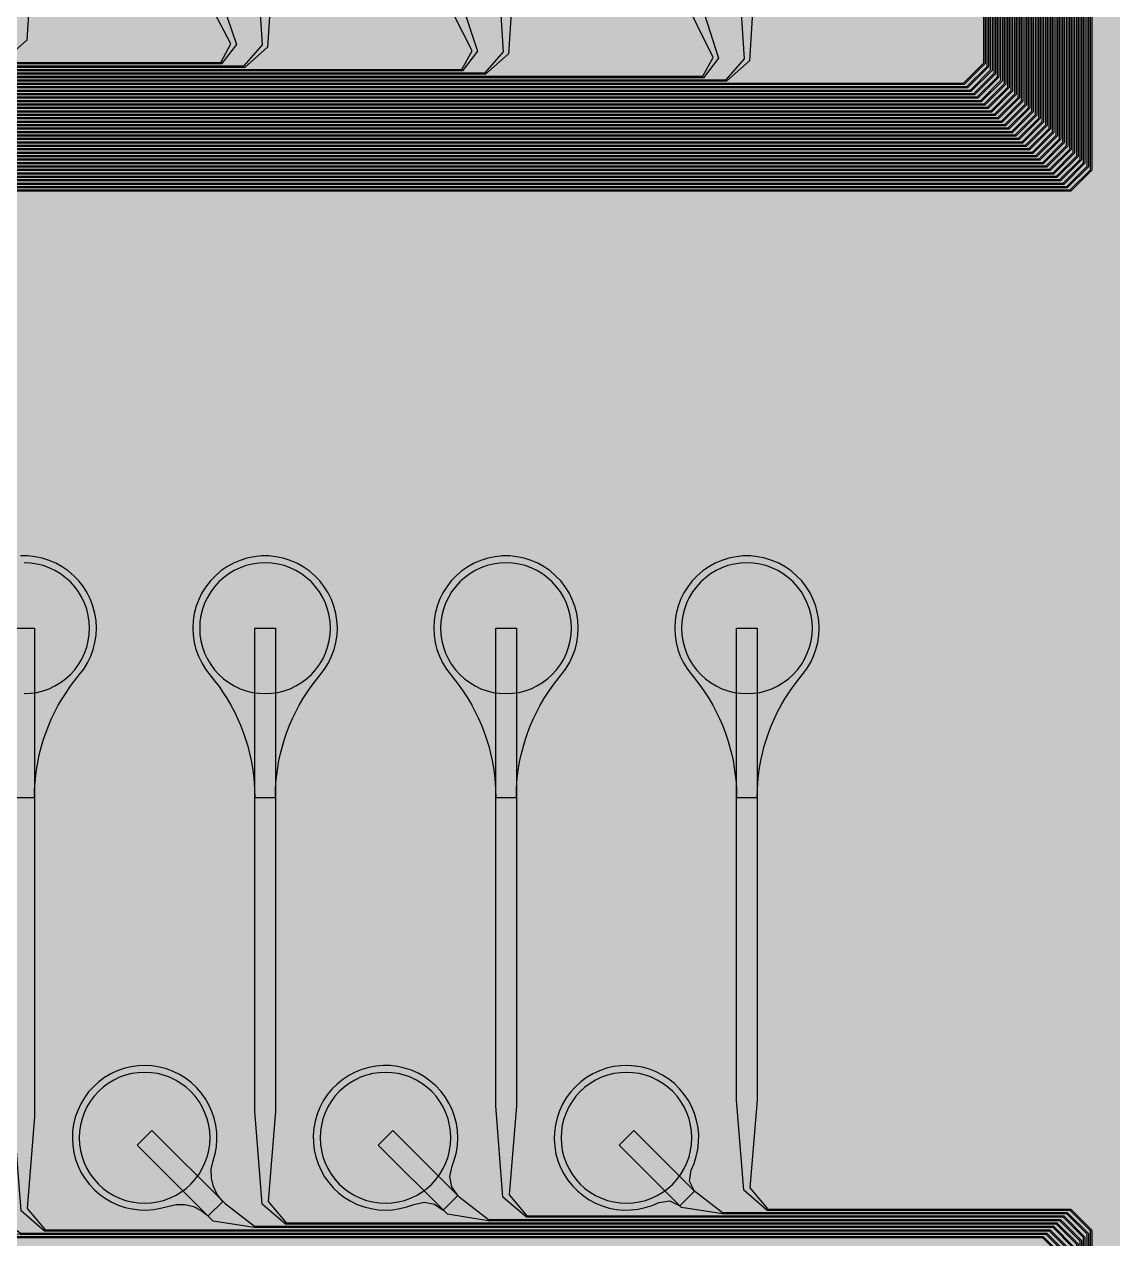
# Model space of a CAD drawing. Header units: metres. Extents: x -7220 to 10980, y -29667 to 1833.
# Drawn here: x 7943 to 9524, y -20929 to -19165 of the extents above; entities that cross this region are included whole.
import ezdxf

# ---------------------------------------------------------------- set-up
doc = ezdxf.new("R2010")
doc.units = ezdxf.units.M
for name, color, linetype in [('Metal1', 4, 'CONTINUOUS'), ('Polyimide', 7, 'CONTINUOUS'), ('Polyimide_Negative', 5, 'CONTINUOUS')]:
    doc.layers.add(name, color=color, linetype=linetype)

msp = doc.modelspace()

# ---------------------------------------------------------------- hatches: boundary and pattern name
at = {"layer": 'Polyimide'}
msp.add_hatch(color=7, dxfattribs=at).paths.add_polyline_path([(4099.4, -13861.6), (4142.6, -14152.8), (4214.2, -14438.4), (4313.4, -14715.5), (4439.2, -14981.7), (4590.6, -15234.2), (4766, -15470.7), (4963.7, -15688.8), (5181.8, -15886.5), (5418.3, -16061.9), (5670.8, -16213.3), (5936.9, -16339.1), (6214.1, -16438.3), (6499.7, -16509.9), (6790.9, -16553.1), (7085, -16567.5), (9980.4, -16567.5), (10058.8, -16571.4), (10136.4, -16582.9), (10212.6, -16601.9), (10286.5, -16628.4), (10357.5, -16662), (10424.8, -16702.3), (10487.9, -16749.1), (10546.1, -16801.8), (10598.8, -16860), (10645.6, -16923), (10685.9, -16990.4), (10719.5, -17061.4), (10745.9, -17135.3), (10765, -17211.4), (10776.5, -17289.1), (10780.4, -17367.5), (10780.4, -21957.3), (10741.6, -22012.9), (10706, -22070.6), (10673.6, -22130.1), (10644.5, -22191.4), (10618.9, -22254.2), (10596.8, -22318.2), (10578.3, -22383.5), (10563.4, -22449.6), (10552.2, -22516.5), (10544.7, -22583.8), (10541, -22651.5), (10541, -22719.3), (10544.7, -22787), (10552.2, -22854.4), (10563.4, -22921.2), (10578.3, -22987.4), (10596.8, -23052.6), (10618.9, -23116.7), (10644.5, -23179.5), (10673.6, -23240.7), (10706, -23300.3), (10741.6, -23357.9), (10780.4, -23413.5), (10780.4, -28667.5), (10776.5, -28745.9), (10765, -28823.6), (10745.9, -28899.7), (10719.5, -28973.6), (10685.9, -29044.6), (10645.6, -29112), (10598.8, -29175), (10546.1, -29233.2), (10487.9, -29285.9), (10424.8, -29332.7), (10357.5, -29373), (10286.5, -29406.6), (10212.6, -29433.1), (10136.4, -29452.1), (10058.8, -29463.6), (9980.4, -29467.5), (-6219.6, -29467.5), (-6298, -29463.6), (-6375.7, -29452.1), (-6451.9, -29433.1), (-6525.8, -29406.6), (-6596.7, -29373), (-6664.1, -29332.7), (-6727.1, -29285.9), (-6785.3, -29233.2), (-6838, -29175), (-6884.8, -29112), (-6925.2, -29044.6), (-6958.7, -28973.6), (-6985.2, -28899.7), (-7004.3, -28823.6), (-7015.8, -28745.9), (-7019.6, -28667.5), (-7019.6, -23426.3), (-6979.4, -23370.1), (-6942.3, -23311.6), (-6908.7, -23251.2), (-6878.5, -23189), (-6851.8, -23125.1), (-6828.8, -23059.9), (-6809.5, -22993.4), (-6794, -22926), (-6782.4, -22857.8), (-6774.6, -22789.1), (-6770.7, -22720), (-6770.7, -22650.8), (-6774.6, -22581.8), (-6782.4, -22513), (-6794, -22444.8), (-6809.5, -22377.4), (-6828.8, -22311), (-6851.8, -22245.7), (-6878.5, -22181.9), (-6908.7, -22119.7), (-6942.3, -22059.2), (-6979.4, -22000.8), (-7019.6, -21944.5), (-7019.6, -17367.5), (-7015.8, -17289.1), (-7004.3, -17211.4), (-6985.2, -17135.3), (-6958.7, -17061.4), (-6925.2, -16990.4), (-6884.8, -16923), (-6838, -16860), (-6785.3, -16801.8), (-6727.1, -16749.1), (-6664.1, -16702.3), (-6596.7, -16662), (-6525.8, -16628.4), (-6451.9, -16601.9), (-6375.7, -16582.9), (-6298, -16571.4), (-6219.6, -16567.5), (-3314, -16567.5), (-3019.9, -16553.1), (-2728.7, -16509.9), (-2443.1, -16438.3), (-2165.9, -16339.1), (-1899.8, -16213.3), (-1647.3, -16061.9), (-1410.8, -15886.5), (-1192.7, -15688.8), (-995, -15470.7), (-819.6, -15234.2), (-668.2, -14981.7), (-542.4, -14715.5), (-443.2, -14438.4), (-371.6, -14152.8), (-328.4, -13861.6), (-314, -13567.5), (-314, -13373.5), (-317.5, -13328.1), (-327.7, -13283.8), (-344.6, -13241.5), (-367.6, -13202.3), (-396.4, -13167), (-430.1, -13136.5), (-468, -13111.4), (-509.3, -13092.3), (-509.3, -13092.3), (-578.2, -13061.3), (-642.2, -13021.2), (-700.3, -12973), (-751.3, -12917.3), (-794.4, -12855.3), (-828.7, -12788.1), (-853.7, -12716.8), (-868.9, -12642.8), (-874, -12567.5), (-868.9, -12492.2), (-853.7, -12418.2), (-828.7, -12346.9), (-794.4, -12279.7), (-751.3, -12217.7), (-700.3, -12162), (-642.2, -12113.8), (-578.2, -12073.7), (-509.3, -12042.7), (-509.3, -12042.7), (-468, -12023.6), (-430.1, -11998.5), (-396.4, -11968), (-367.6, -11932.7), (-344.6, -11893.5), (-327.7, -11851.2), (-317.5, -11806.9), (-314, -11761.5), (-314, -11074.3), (-317.5, -11028.9), (-327.7, -10984.6), (-344.6, -10942.4), (-367.6, -10903.1), (-396.4, -10867.8), (-430.1, -10837.3), (-468, -10812.2), (-509.3, -10793.2), (-509.3, -10793.2), (-578.2, -10762.1), (-642.2, -10722.1), (-700.3, -10673.8), (-751.3, -10618.1), (-794.4, -10556.1), (-828.7, -10488.9), (-853.7, -10417.6), (-868.9, -10343.7), (-874, -10268.3), (-868.9, -10193), (-853.7, -10119), (-828.7, -10047.8), (-794.4, -9980.5), (-751.3, -9918.5), (-700.3, -9862.9), (-642.2, -9814.6), (-578.2, -9774.6), (-509.3, -9743.5), (-509.3, -9743.5), (-468, -9724.5), (-430.1, -9699.4), (-396.4, -9668.8), (-367.6, -9633.5), (-344.6, -9594.3), (-327.7, -9552), (-317.5, -9507.7), (-314, -9462.4), (-314, -8775.1), (-317.5, -8729.8), (-327.7, -8685.5), (-344.6, -8643.2), (-367.6, -8604), (-396.4, -8568.7), (-430.1, -8538.1), (-468, -8513), (-509.3, -8494), (-509.3, -8494), (-578.2, -8462.9), (-642.2, -8422.9), (-700.3, -8374.6), (-751.3, -8319), (-794.4, -8257), (-828.7, -8189.7), (-853.7, -8118.5), (-868.9, -8044.5), (-874, -7969.2), (-868.9, -7893.8), (-853.7, -7819.9), (-828.7, -7748.6), (-794.4, -7681.4), (-751.3, -7619.4), (-700.3, -7563.7), (-642.2, -7515.4), (-578.2, -7475.4), (-509.3, -7444.3), (-509.3, -7444.3), (-468, -7425.3), (-430.1, -7400.2), (-396.4, -7369.7), (-367.6, -7334.4), (-344.6, -7295.1), (-327.7, -7252.9), (-317.5, -7208.6), (-314, -7163.2), (-314, -6476), (-317.5, -6430.6), (-327.7, -6386.3), (-344.6, -6344), (-367.6, -6304.8), (-396.4, -6269.5), (-430.1, -6239), (-468, -6213.9), (-509.3, -6194.8), (-509.3, -6194.8), (-578.2, -6163.8), (-642.2, -6123.7), (-700.3, -6075.5), (-751.3, -6019.8), (-794.4, -5957.8), (-828.7, -5890.6), (-853.7, -5819.3), (-868.9, -5745.3), (-874, -5670), (-868.9, -5594.7), (-853.7, -5520.7), (-828.7, -5449.4), (-794.4, -5382.2), (-751.3, -5320.2), (-700.3, -5264.5), (-642.2, -5216.3), (-578.2, -5176.2), (-509.3, -5145.2), (-509.3, -5145.2), (-468, -5126.1), (-430.1, -5101), (-396.4, -5070.5), (-367.6, -5035.2), (-344.6, -4996), (-327.7, -4953.7), (-317.5, -4909.4), (-314, -4864), (-314, 380), (-314, 1532.5), (-269, 1532.5), (-268.8, 1525.6), (-268.1, 1518.8), (-267, 1512), (-265.4, 1505.3), (-263.4, 1498.7), (-261, 1492.3), (-258.2, 1486.1), (-254.9, 1480), (-251.3, 1474.2), (-247.3, 1468.6), (-242.9, 1463.3), (-238.2, 1458.3), (-233.2, 1453.6), (-227.9, 1449.2), (-222.3, 1445.2), (-216.5, 1441.6), (-210.4, 1438.3), (-204.2, 1435.5), (-197.8, 1433.1), (-191.2, 1431.1), (-184.5, 1429.5), (-177.7, 1428.4), (-170.9, 1427.7), (-164, 1427.5), (-157.1, 1427.7), (-150.3, 1428.4), (-143.5, 1429.5), (-136.8, 1431.1), (-130.2, 1433.1), (-123.8, 1435.5), (-117.6, 1438.3), (-111.5, 1441.6), (-105.7, 1445.2), (-100.1, 1449.2), (-94.8, 1453.6), (-89.8, 1458.3), (-85.1, 1463.3), (-80.7, 1468.6), (-76.7, 1474.2), (-73.1, 1480), (-69.8, 1486.1), (-67, 1492.3), (-64.6, 1498.7), (-62.6, 1505.3), (-61, 1512), (-59.9, 1518.8), (-59.2, 1525.6), (-59, 1532.5), (1786, 1532.5), (3835, 1532.5), (3835.2, 1539), (3835.9, 1545.6), (3836.9, 1552), (3838.4, 1558.4), (3840.3, 1564.6), (3842.6, 1570.8), (3845.3, 1576.7), (3848.4, 1582.5), (3851.9, 1588.1), (3855.7, 1593.4), (3859.8, 1598.4), (3864.3, 1603.2), (3869.1, 1607.7), (3874.1, 1611.8), (3879.4, 1615.6), (3885, 1619.1), (3890.8, 1622.2), (3896.7, 1624.9), (3902.9, 1627.2), (3909.1, 1629.1), (3915.5, 1630.6), (3921.9, 1631.6), (3928.5, 1632.3), (3935, 1632.5), (3941.5, 1632.3), (3948.1, 1631.6), (3954.5, 1630.6), (3960.9, 1629.1), (3967.1, 1627.2), (3973.3, 1624.9), (3979.2, 1622.2), (3985, 1619.1), (3990.6, 1615.6), (3995.9, 1611.8), (4000.9, 1607.7), (4005.7, 1603.2), (4010.2, 1598.4), (4014.3, 1593.4), (4018.1, 1588.1), (4021.6, 1582.5), (4024.7, 1576.7), (4027.4, 1570.8), (4029.7, 1564.6), (4031.6, 1558.4), (4033.1, 1552), (4034.1, 1545.6), (4034.8, 1539), (4035, 1532.5), (4085, 1532.5), (4085, 380), (4085, 330), (4085, -4864), (4088.5, -4909.4), (4098.7, -4953.7), (4115.6, -4996), (4138.6, -5035.2), (4167.4, -5070.5), (4201.1, -5101), (4239, -5126.1), (4280.3, -5145.2), (4280.3, -5145.2), (4349.2, -5176.2), (4413.2, -5216.3), (4471.3, -5264.5), (4522.3, -5320.2), (4565.4, -5382.2), (4599.7, -5449.4), (4624.7, -5520.7), (4639.9, -5594.7), (4645, -5670), (4639.9, -5745.3), (4624.7, -5819.3), (4599.7, -5890.6), (4565.4, -5957.8), (4522.3, -6019.8), (4471.3, -6075.5), (4413.2, -6123.7), (4349.2, -6163.8), (4280.3, -6194.8), (4239, -6213.9), (4201.1, -6239), (4167.4, -6269.5), (4138.6, -6304.8), (4115.6, -6344), (4098.7, -6386.3), (4088.5, -6430.6), (4085, -6476), (4085, -13567.5), (4099.4, -13861.6)])

# ---------------------------------------------------------------- linework, layer by layer
at = {"layer": 'Metal1'}
for points in [[(9493.9, -17916.6), (9493.9, -19377.4), (9463.3, -19408), (2872.5, -19408), (2841.9, -19377.4), (2841.9, -18191.7)], [(2843.9, -18191.7), (2843.9, -19376.6), (2873.3, -19406), (9462.5, -19406), (9491.9, -19376.6), (9491.9, -17917.4)], [(9488.9, -17921.6), (9488.9, -19372.4), (9458.3, -19403), (2877.5, -19403), (2846.9, -19372.4), (2846.9, -18191.7)], [(2848.9, -18191.7), (2848.9, -19371.6), (2878.3, -19401), (9457.5, -19401), (9486.9, -19371.6), (9486.9, -17922.4)], [(9483.9, -17926.6), (9483.9, -19367.4), (9453.3, -19398), (2882.5, -19398), (2851.9, -19367.4), (2851.9, -18191.7)], [(2853.9, -18191.7), (2853.9, -19366.6), (2883.3, -19396), (9452.5, -19396), (9481.9, -19366.6), (9481.9, -17927.4)], [(9478.9, -17931.6), (9478.9, -19362.4), (9448.3, -19393), (2887.5, -19393), (2856.9, -19362.4), (2856.9, -18191.7)], [(2858.9, -18191.7), (2858.9, -19361.6), (2888.3, -19391), (9447.5, -19391), (9476.9, -19361.6), (9476.9, -17932.4)], [(9473.9, -17936.6), (9473.9, -19357.4), (9443.3, -19388), (2892.5, -19388), (2861.9, -19357.4), (2861.9, -18191.7)], [(2863.9, -18191.7), (2863.9, -19356.6), (2893.3, -19386), (9442.5, -19386), (9471.9, -19356.6), (9471.9, -17937.4)], [(9468.9, -17941.6), (9468.9, -19352.4), (9438.3, -19383), (2897.5, -19383), (2866.9, -19352.4), (2866.9, -18191.7)], [(2868.9, -18191.7), (2868.9, -19351.6), (2898.3, -19381), (9437.5, -19381), (9466.9, -19351.6), (9466.9, -17942.4)], [(9463.9, -17946.6), (9463.9, -19347.4), (9433.3, -19378), (2902.5, -19378), (2871.9, -19347.4), (2871.9, -18191.7)], [(2873.9, -18191.7), (2873.9, -19346.6), (2903.3, -19376), (9432.5, -19376), (9461.9, -19346.6), (9461.9, -17947.4)], [(9458.9, -17951.6), (9458.9, -19342.4), (9428.3, -19373), (2907.5, -19373), (2876.9, -19342.4), (2876.9, -18191.7)], [(2878.9, -18191.7), (2878.9, -19341.6), (2908.3, -19371), (9427.5, -19371), (9456.9, -19341.6), (9456.9, -17952.4)], [(9453.9, -17956.6), (9453.9, -19337.4), (9423.3, -19368), (2912.5, -19368), (2881.9, -19337.4), (2881.9, -18191.7)], [(2883.9, -18191.7), (2883.9, -19336.6), (2913.3, -19366), (9422.5, -19366), (9451.9, -19336.6), (9451.9, -17957.4)], [(9448.9, -17961.6), (9448.9, -19332.4), (9418.3, -19363), (2917.5, -19363), (2886.9, -19332.4), (2886.9, -18191.7)], [(2888.9, -18191.7), (2888.9, -19331.6), (2918.3, -19361), (9417.5, -19361), (9446.9, -19331.6), (9446.9, -17962.4)], [(9443.9, -17966.6), (9443.9, -19327.4), (9413.3, -19358), (2922.5, -19358), (2891.9, -19327.4), (2891.9, -18191.7)], [(2893.9, -18191.7), (2893.9, -19326.6), (2923.3, -19356), (9412.5, -19356), (9441.9, -19326.6), (9441.9, -17967.4)], [(9438.9, -17971.6), (9438.9, -19322.4), (9408.3, -19353), (2927.5, -19353), (2896.9, -19322.4), (2896.9, -18191.7)], [(2898.9, -18191.7), (2898.9, -19321.6), (2928.3, -19351), (9407.5, -19351), (9436.9, -19321.6), (9436.9, -17972.4)], [(9433.9, -17976.6), (9433.9, -19317.4), (9403.3, -19348), (2932.5, -19348), (2901.9, -19317.4), (2901.9, -18191.7)], [(2903.9, -18191.7), (2903.9, -19316.6), (2933.3, -19346), (9402.5, -19346), (9431.9, -19316.6), (9431.9, -17977.4)], [(9428.9, -17981.6), (9428.9, -19312.4), (9398.3, -19343), (2937.5, -19343), (2906.9, -19312.4), (2906.9, -18191.7)], [(2908.9, -18191.7), (2908.9, -19311.6), (2938.3, -19341), (9397.5, -19341), (9426.9, -19311.6), (9426.9, -17982.4)], [(9423.9, -17986.6), (9423.9, -19307.4), (9393.3, -19338), (2942.5, -19338), (2911.9, -19307.4), (2911.9, -18191.7)], [(2913.9, -18191.7), (2913.9, -19306.6), (2943.3, -19336), (9392.5, -19336), (9421.9, -19306.6), (9421.9, -17987.4)], [(9418.9, -17991.6), (9418.9, -19302.4), (9388.3, -19333), (2947.5, -19333), (2916.9, -19302.4), (2916.9, -18191.7)], [(2918.9, -18191.7), (2918.9, -19301.6), (2948.3, -19331), (9387.5, -19331), (9416.9, -19301.6), (9416.9, -17992.4)], [(9413.9, -17996.6), (9413.9, -19297.4), (9383.3, -19328), (2952.5, -19328), (2921.9, -19297.4), (2921.9, -18191.7)], [(2923.9, -18191.7), (2923.9, -19296.6), (2953.3, -19326), (9382.5, -19326), (9411.9, -19296.6), (9411.9, -17997.4)], [(9408.9, -18001.6), (9408.9, -19292.4), (9378.3, -19323), (2957.5, -19323), (2926.9, -19292.4), (2926.9, -18191.7)], [(2928.9, -18191.7), (2928.9, -19291.6), (2958.3, -19321), (9377.5, -19321), (9406.9, -19291.6), (9406.9, -18002.4)], [(9403.9, -18006.6), (9403.9, -19287.4), (9373.3, -19318), (2962.5, -19318), (2931.9, -19287.4), (2931.9, -18191.7)], [(2933.9, -18191.7), (2933.9, -19286.6), (2963.3, -19316), (9372.5, -19316), (9401.9, -19286.6), (9401.9, -18007.4)], [(9398.9, -18011.6), (9398.9, -19282.4), (9368.3, -19313), (2967.5, -19313), (2936.9, -19282.4), (2936.9, -18191.7)], [(2938.9, -18191.7), (2938.9, -19281.6), (2968.3, -19311), (9367.5, -19311), (9396.9, -19281.6), (9396.9, -18012.4)], [(9393.9, -18016.6), (9393.9, -19277.4), (9363.3, -19308), (2972.5, -19308), (2941.9, -19277.4), (2941.9, -18191.7)], [(2943.9, -18191.7), (2943.9, -19276.6), (2973.3, -19306), (9362.5, -19306), (9391.9, -19276.6), (9391.9, -18017.4)], [(9388.9, -18021.6), (9388.9, -19272.4), (9358.3, -19303), (2977.5, -19303), (2946.9, -19272.4), (2946.9, -18191.7)], [(2948.9, -18191.7), (2948.9, -19271.6), (2978.3, -19301), (9357.5, -19301), (9386.9, -19271.6), (9386.9, -18022.4)], [(9383.9, -18026.6), (9383.9, -19267.4), (9353.3, -19298), (2982.5, -19298), (2951.9, -19267.4), (2951.9, -18191.7)], [(2953.9, -18191.7), (2953.9, -19266.6), (2983.3, -19296), (9352.5, -19296), (9381.9, -19266.6), (9381.9, -18027.4)], [(9378.9, -18031.6), (9378.9, -19262.4), (9348.3, -19293), (2987.5, -19293), (2956.9, -19262.4), (2956.9, -18191.7)], [(2958.9, -18191.7), (2958.9, -19261.6), (2988.3, -19291), (9347.5, -19291), (9376.9, -19261.6), (9376.9, -18032.4)], [(9373.9, -18036.6), (9373.9, -19257.4), (9343.3, -19288), (2992.5, -19288), (2961.9, -19257.4), (2961.9, -18191.7)], [(2963.9, -18191.7), (2963.9, -19256.6), (2993.3, -19286), (9342.5, -19286), (9371.9, -19256.6), (9371.9, -18037.4)], [(9368.9, -18041.6), (9368.9, -19252.4), (9338.3, -19283), (2997.5, -19283), (2966.9, -19252.4), (2966.9, -18191.7)], [(2968.9, -18191.7), (2968.9, -19251.6), (2998.3, -19281), (9337.5, -19281), (9366.9, -19251.6), (9366.9, -18042.4)], [(9363.9, -18046.6), (9363.9, -19247.4), (9333.3, -19278), (3002.5, -19278), (2971.9, -19247.4), (2971.9, -18191.7)], [(2973.9, -18191.7), (2973.9, -19246.6), (3003.3, -19276), (9332.5, -19276), (9361.9, -19246.6), (9361.9, -18047.4)], [(9358.9, -18051.6), (9358.9, -19242.4), (9328.3, -19273), (3007.5, -19273), (2976.9, -19242.4), (2976.9, -18191.7)], [(2978.9, -18191.7), (2978.9, -19241.6), (3008.3, -19271), (9327.5, -19271), (9356.9, -19241.6), (9356.9, -18052.4)], [(9353.9, -18056.6), (9353.9, -19237.4), (9323.3, -19268), (3012.5, -19268), (2981.9, -19237.4), (2981.9, -18191.7)], [(2983.9, -18191.7), (2983.9, -19236.6), (3013.3, -19266), (9322.5, -19266), (9351.9, -19236.6), (9351.9, -18057.4)], [(9348.9, -18061.6), (9348.9, -19232.4), (9318.3, -19263), (3017.5, -19263), (2986.9, -19232.4), (2986.9, -18191.7)], [(2988.9, -18191.7), (2988.9, -19231.6), (3018.3, -19261), (9317.5, -19261), (9346.9, -19231.6), (9346.9, -18062.4)], [(9343.9, -18066.6), (9343.9, -19227.4), (9313.3, -19258), (3022.5, -19258), (2991.9, -19227.4), (2991.9, -18191.7)], [(2993.9, -18191.7), (2993.9, -19226.6), (3023.3, -19256), (9312.5, -19256), (9341.9, -19226.6), (9341.9, -18067.4)], [(9338.9, -18071.6), (9338.9, -19222.4), (9308.3, -19253), (3027.5, -19253), (2996.9, -19222.4), (2996.9, -18191.7)], [(2998.9, -18191.7), (2998.9, -19221.6), (3028.3, -19251), (9307.5, -19251), (9336.9, -19221.6), (9336.9, -18072.4)], [(2523.9, -18191.7), (2523.9, -22376.6), (2553.3, -22406), (9462.5, -22406), (9491.9, -22376.6), (9491.9, -20917.4), (9462.5, -20888), (9022.5, -20888), (8988.4, -20858.8), (8977.9, -20728), (8977.9, -20042.5), (9007.9, -20042.5), (9007.9, -20728), (8997.3, -20855.2), (9023.3, -20886), (9463.3, -20886), (9493.9, -20916.6), (9493.9, -22377.4), (9463.3, -22408), (2552.5, -22408), (2521.9, -22377.4), (2521.9, -18191.7)], [(2528.9, -18191.7), (2528.9, -22371.6), (2558.3, -22401), (9457.5, -22401), (9486.9, -22371.6), (9486.9, -20922.4), (9457.5, -20893), (8957.2, -20893), (8897.7, -20883.5), (8807.3, -20793.1), (8828.5, -20771.9), (8914.7, -20858.1), (8957.6, -20891), (9458.3, -20891), (9488.9, -20921.6), (9488.9, -22372.4), (9458.3, -22403), (2557.5, -22403), (2526.9, -22372.4), (2526.9, -18191.7)], [(2533.9, -18191.7), (2533.9, -22366.6), (2563.3, -22396), (9452.5, -22396), (9481.9, -22366.6), (9481.9, -20927.4), (9452.5, -20898), (8672.5, -20898), (8638.4, -20868.8), (8627.9, -20736), (8627.9, -20042.5), (8657.9, -20042.5), (8657.9, -20736), (8647.3, -20865.2), (8673.3, -20896), (9453.3, -20896), (9483.9, -20926.6), (9483.9, -22367.4), (9453.3, -22398), (2562.5, -22398), (2531.9, -22367.4), (2531.9, -18191.7)], [(2538.9, -18191.7), (2538.9, -22361.6), (2568.3, -22391), (9447.5, -22391), (9476.9, -22361.6), (9476.9, -20932.4), (9447.5, -20903), (8617.2, -20903), (8557.7, -20893.5), (8457.3, -20793.1), (8478.5, -20771.9), (8574.7, -20868.1), (8617.6, -20901), (9448.3, -20901), (9478.9, -20931.6), (9478.9, -22362.4), (9448.3, -22393), (2567.5, -22393), (2536.9, -22362.4), (2536.9, -18191.7)], [(2543.9, -18191.7), (2543.9, -22356.6), (2573.3, -22386), (9442.5, -22386), (9471.9, -22356.6), (9471.9, -20937.4), (9442.5, -20908), (8322.5, -20908), (8288.5, -20878.8), (8277.9, -20744), (8277.9, -20042.5), (8307.9, -20042.5), (8307.9, -20744), (8297.3, -20875.2), (8323.3, -20906), (9443.3, -20906), (9473.9, -20936.6), (9473.9, -22357.4), (9443.3, -22388), (2572.5, -22388), (2541.9, -22357.4), (2541.9, -18191.7)], [(2548.9, -18191.7), (2548.9, -22351.6), (2578.3, -22381), (9437.5, -22381), (9466.9, -22351.6), (9466.9, -20942.4), (9437.5, -20913), (8277.2, -20913), (8217.7, -20903.5), (8107.3, -20793.1), (8128.5, -20771.9), (8234.7, -20878.1), (8277.6, -20911), (9438.3, -20911), (9468.9, -20941.6), (9468.9, -22352.4), (9438.3, -22383), (2577.5, -22383), (2546.9, -22352.4), (2546.9, -18191.7)], [(2553.9, -18191.7), (2553.9, -22346.6), (2583.3, -22376), (9432.5, -22376), (9461.9, -22346.6), (9461.9, -20947.4), (9432.5, -20918), (7972.5, -20918), (7938.5, -20888.8), (7927.9, -20752), (7927.9, -20042.5), (7957.9, -20042.5), (7957.9, -20752), (7947.2, -20885.2), (7973.3, -20916), (9433.3, -20916), (9463.9, -20946.6), (9463.9, -22347.4), (9433.3, -22378), (2582.5, -22378), (2551.9, -22347.4), (2551.9, -18191.7)], [(2558.9, -18191.7), (2558.9, -22341.6), (2588.3, -22371), (9427.5, -22371), (9456.9, -22341.6), (9456.9, -20952.4), (9427.5, -20923), (7937.2, -20923), (7877.7, -20913.5), (7757.3, -20793.1), (7778.5, -20771.9), (7894.7, -20888.1), (7937.6, -20921), (9428.3, -20921), (9458.9, -20951.6), (9458.9, -22342.4), (9428.3, -22373), (2587.5, -22373), (2556.9, -22342.4), (2556.9, -18191.7)], [(2563.9, -18191.7), (2563.9, -22336.6), (2593.3, -22366), (9422.5, -22366), (9451.9, -22336.6), (9451.9, -20957.4), (9422.5, -20928), (7622.5, -20928), (7588.6, -20898.8), (7577.9, -20760), (7577.9, -20042.5), (7607.9, -20042.5), (7607.9, -20760), (7597.2, -20895.2), (7623.3, -20926), (9423.3, -20926), (9453.9, -20956.6), (9453.9, -22337.4), (9423.3, -22368), (2592.5, -22368), (2561.9, -22337.4), (2561.9, -18191.7)], [(9007.9, -19038), (8996.6, -19218.5), (8963.3, -19248), (3032.5, -19248), (3001.9, -19217.4), (3001.9, -18191.7)], [(3003.9, -18191.7), (3003.9, -19216.6), (3033.3, -19246), (8962.5, -19246), (8989.2, -19215.5), (8977.9, -19038)], [(8903.1, -19063.3), (8951.8, -19214.6), (8929.6, -19243), (3037.5, -19243), (3006.9, -19212.4), (3006.9, -18191.7)], [(3008.9, -18191.7), (3008.9, -19211.6), (3038.3, -19241), (8928.6, -19241), (8943.9, -19213.8), (8875.2, -19074.5)], [(8657.9, -19030), (8646.6, -19208.5), (8613.3, -19238), (3042.5, -19238), (3011.9, -19207.4), (3011.9, -18191.7)], [(3013.9, -18191.7), (3013.9, -19206.6), (3043.3, -19236), (8612.5, -19236), (8639.2, -19205.5), (8627.9, -19030)], [(8553, -19058), (8601.5, -19204.7), (8579.6, -19233), (3047.5, -19233), (3016.9, -19202.4), (3016.9, -18191.7)], [(3018.9, -18191.7), (3018.9, -19201.6), (3048.3, -19231), (8578.6, -19231), (8593.6, -19203.9), (8525.3, -19069.5)], [(8307.9, -19022), (8296.6, -19198.5), (8263.3, -19228), (3052.5, -19228), (3021.9, -19197.4), (3021.9, -18191.7)], [(3023.9, -18191.7), (3023.9, -19196.6), (3053.3, -19226), (8262.5, -19226), (8289.1, -19195.5), (8277.9, -19022)], [(8202.9, -19052.7), (8251.3, -19194.8), (8229.6, -19223), (3057.5, -19223), (3026.9, -19192.4), (3026.9, -18191.7)], [(3028.9, -18191.7), (3028.9, -19191.6), (3058.3, -19221), (8228.5, -19221), (8243.2, -19194.1), (8175.3, -19064.6)], [(7957.9, -19014), (7946.6, -19188.6), (7913.3, -19218), (3062.5, -19218), (3031.9, -19187.4), (3031.9, -18191.7)], [(7927.9, -20288.1), (7957.9, -20288.1), (7957.9, -20288.1), (7958.1, -20277.3), (7958.7, -20266.6), (7959.8, -20255.9), (7961.2, -20245.3), (7963.1, -20234.7), (7965.4, -20224.2), (7968.1, -20213.9), (7971.2, -20203.6), (7974.7, -20193.4), (7978.6, -20183.4), (7982.8, -20173.6), (7987.5, -20163.9), (7992.5, -20154.4), (7997.9, -20145.1), (8003.7, -20136.1), (8009.8, -20127.3), (8016.2, -20118.7), (8023, -20110.4), (8029.4, -20101.9), (8035, -20092.9), (8039.6, -20083.3), (8043.2, -20073.4), (8045.8, -20063.1), (8047.4, -20052.6), (8047.9, -20042), (8047.3, -20031.4), (8045.6, -20020.9), (8042.9, -20010.7), (8039.2, -20000.8), (8034.5, -19991.3), (8028.9, -19982.3), (8022.4, -19973.9), (8015, -19966.2), (8007, -19959.3), (7998.3, -19953.3), (7989, -19948.2), (7979.2, -19944), (7969.1, -19940.8), (7958.7, -19938.7), (7948.2, -19937.6), (7937.6, -19937.6)]]:
    msp.add_lwpolyline(points, dxfattribs=at)
for points in [[(8307.9, -20288.1), (8308.1, -20277.3), (8308.7, -20266.6), (8309.8, -20255.9), (8311.2, -20245.3), (8313.1, -20234.7), (8315.4, -20224.2), (8318.1, -20213.9), (8321.2, -20203.6), (8324.7, -20193.4), (8328.6, -20183.4), (8332.8, -20173.6), (8337.5, -20163.9), (8342.5, -20154.4), (8347.9, -20145.1), (8353.7, -20136.1), (8359.8, -20127.3), (8366.2, -20118.7), (8373, -20110.4), (8379.4, -20101.9), (8385, -20092.9), (8389.6, -20083.3), (8393.2, -20073.4), (8395.8, -20063.1), (8397.4, -20052.6), (8397.9, -20042), (8397.3, -20031.4), (8395.6, -20020.9), (8392.9, -20010.7), (8389.2, -20000.8), (8384.5, -19991.3), (8378.9, -19982.3), (8372.4, -19973.9), (8365, -19966.2), (8357, -19959.3), (8348.3, -19953.3), (8339, -19948.2), (8329.2, -19944), (8319.1, -19940.8), (8308.7, -19938.7), (8298.2, -19937.6), (8287.6, -19937.6), (8277, -19938.7), (8266.6, -19940.8), (8256.5, -19944), (8246.8, -19948.2), (8237.5, -19953.3), (8228.8, -19959.3), (8220.7, -19966.2), (8213.4, -19973.9), (8206.9, -19982.3), (8201.2, -19991.3), (8196.5, -20000.8), (8192.8, -20010.7), (8190.1, -20020.9), (8188.5, -20031.4), (8187.9, -20042), (8188.4, -20052.6), (8189.9, -20063.1), (8192.5, -20073.4), (8196.1, -20083.3), (8200.8, -20092.9), (8206.3, -20101.9), (8212.7, -20110.4), (8219.5, -20118.7), (8226, -20127.3), (8232.1, -20136.1), (8237.8, -20145.1), (8243.2, -20154.4), (8248.3, -20163.9), (8252.9, -20173.6), (8257.2, -20183.4), (8261.1, -20193.4), (8264.6, -20203.6), (8267.7, -20213.9), (8270.4, -20224.2), (8272.7, -20234.7), (8274.5, -20245.3), (8276, -20255.9), (8277, -20266.6), (8277.7, -20277.3), (8277.9, -20288.1), (8307.9, -20288.1)], [(8657.9, -20288.1), (8658.1, -20277.3), (8658.7, -20266.6), (8659.8, -20255.9), (8661.2, -20245.3), (8663.1, -20234.7), (8665.4, -20224.2), (8668.1, -20213.9), (8671.2, -20203.6), (8674.7, -20193.4), (8678.6, -20183.4), (8682.8, -20173.6), (8687.5, -20163.9), (8692.5, -20154.4), (8697.9, -20145.1), (8703.7, -20136.1), (8709.8, -20127.3), (8716.2, -20118.7), (8723, -20110.4), (8729.4, -20101.9), (8735, -20092.9), (8739.6, -20083.3), (8743.2, -20073.4), (8745.8, -20063.1), (8747.4, -20052.6), (8747.9, -20042), (8747.3, -20031.4), (8745.6, -20020.9), (8742.9, -20010.7), (8739.2, -20000.8), (8734.5, -19991.3), (8728.9, -19982.3), (8722.4, -19973.9), (8715, -19966.2), (8707, -19959.3), (8698.3, -19953.3), (8689, -19948.2), (8679.2, -19944), (8669.1, -19940.8), (8658.7, -19938.7), (8648.2, -19937.6), (8637.6, -19937.6), (8627, -19938.7), (8616.6, -19940.8), (8606.5, -19944), (8596.8, -19948.2), (8587.5, -19953.3), (8578.8, -19959.3), (8570.7, -19966.2), (8563.4, -19973.9), (8556.9, -19982.3), (8551.2, -19991.3), (8546.5, -20000.8), (8542.8, -20010.7), (8540.1, -20020.9), (8538.5, -20031.4), (8537.9, -20042), (8538.4, -20052.6), (8539.9, -20063.1), (8542.5, -20073.4), (8546.1, -20083.3), (8550.8, -20092.9), (8556.3, -20101.9), (8562.7, -20110.4), (8569.5, -20118.7), (8576, -20127.3), (8582.1, -20136.1), (8587.8, -20145.1), (8593.2, -20154.4), (8598.3, -20163.9), (8602.9, -20173.6), (8607.2, -20183.4), (8611.1, -20193.4), (8614.6, -20203.6), (8617.7, -20213.9), (8620.4, -20224.2), (8622.7, -20234.7), (8624.5, -20245.3), (8626, -20255.9), (8627, -20266.6), (8627.7, -20277.3), (8627.9, -20288.1), (8657.9, -20288.1)], [(9007.9, -20288.1), (9008.1, -20277.3), (9008.7, -20266.6), (9009.8, -20255.9), (9011.2, -20245.3), (9013.1, -20234.7), (9015.4, -20224.2), (9018.1, -20213.9), (9021.2, -20203.6), (9024.7, -20193.4), (9028.6, -20183.4), (9032.8, -20173.6), (9037.5, -20163.9), (9042.5, -20154.4), (9047.9, -20145.1), (9053.7, -20136.1), (9059.8, -20127.3), (9066.2, -20118.7), (9073, -20110.4), (9079.4, -20101.9), (9085, -20092.9), (9089.6, -20083.3), (9093.2, -20073.4), (9095.8, -20063.1), (9097.4, -20052.6), (9097.9, -20042), (9097.3, -20031.4), (9095.6, -20020.9), (9092.9, -20010.7), (9089.2, -20000.8), (9084.5, -19991.3), (9078.9, -19982.3), (9072.4, -19973.9), (9065, -19966.2), (9057, -19959.3), (9048.3, -19953.3), (9039, -19948.2), (9029.2, -19944), (9019.1, -19940.8), (9008.7, -19938.7), (8998.2, -19937.6), (8987.6, -19937.6), (8977, -19938.7), (8966.6, -19940.8), (8956.5, -19944), (8946.8, -19948.2), (8937.5, -19953.3), (8928.8, -19959.3), (8920.7, -19966.2), (8913.4, -19973.9), (8906.9, -19982.3), (8901.2, -19991.3), (8896.5, -20000.8), (8892.8, -20010.7), (8890.1, -20020.9), (8888.5, -20031.4), (8887.9, -20042), (8888.4, -20052.6), (8889.9, -20063.1), (8892.5, -20073.4), (8896.1, -20083.3), (8900.8, -20092.9), (8906.3, -20101.9), (8912.7, -20110.4), (8919.5, -20118.7), (8926, -20127.3), (8932.1, -20136.1), (8937.8, -20145.1), (8943.2, -20154.4), (8948.3, -20163.9), (8952.9, -20173.6), (8957.2, -20183.4), (8961.1, -20193.4), (8964.6, -20203.6), (8967.7, -20213.9), (8970.4, -20224.2), (8972.7, -20234.7), (8974.5, -20245.3), (8976, -20255.9), (8977, -20266.6), (8977.7, -20277.3), (8977.9, -20288.1), (9007.9, -20288.1)], [(8231.4, -20874.8), (8223.4, -20864.8), (8217.8, -20853.4), (8214.9, -20841), (8214.8, -20828.2), (8217.5, -20815.8), (8220.3, -20805.7), (8222.1, -20795.5), (8222.8, -20785.1), (8222.6, -20774.7), (8221.3, -20764.4), (8219, -20754.2), (8215.7, -20744.3), (8211.4, -20734.8), (8206.3, -20725.8), (8200.2, -20717.3), (8193.3, -20709.5), (8185.7, -20702.4), (8177.5, -20696), (8168.6, -20690.6), (8159.3, -20686), (8149.5, -20682.4), (8139.4, -20679.7), (8129.1, -20678.1), (8118.7, -20677.5), (8108.3, -20677.9), (8098, -20679.4), (8087.9, -20681.9), (8078.1, -20685.3), (8068.7, -20689.7), (8059.7, -20695.1), (8051.3, -20701.3), (8043.6, -20708.3), (8036.6, -20716), (8030.5, -20724.3), (8025.1, -20733.3), (8020.7, -20742.7), (8017.2, -20752.5), (8014.8, -20762.7), (8013.3, -20773), (8012.9, -20783.4), (8013.5, -20793.8), (8015.1, -20804), (8017.7, -20814.1), (8021.4, -20823.9), (8025.9, -20833.2), (8031.4, -20842.1), (8037.8, -20850.4), (8044.9, -20858), (8052.7, -20864.8), (8061.2, -20870.9), (8070.2, -20876.1), (8079.7, -20880.3), (8089.6, -20883.6), (8099.7, -20885.9), (8110.1, -20887.2), (8120.5, -20887.5), (8130.9, -20886.7), (8141.1, -20884.9), (8151.1, -20882.1), (8163.6, -20879.4), (8176.3, -20879.5), (8188.8, -20882.5), (8200.2, -20888), (8210.2, -20896), (8231.4, -20874.8)], [(8572.9, -20866.3), (8564.4, -20853.5), (8561.5, -20838.5), (8564.5, -20823.5), (8568.2, -20813.6), (8570.8, -20803.4), (8572.3, -20793), (8572.9, -20782.5), (8572.3, -20772), (8570.8, -20761.6), (8568.2, -20751.4), (8564.5, -20741.5), (8560, -20732), (8554.4, -20723.1), (8548.1, -20714.7), (8540.9, -20707), (8532.9, -20700.1), (8524.4, -20694), (8515.2, -20688.8), (8505.6, -20684.5), (8495.6, -20681.2), (8485.3, -20679), (8474.9, -20677.7), (8464.4, -20677.6), (8453.9, -20678.4), (8443.5, -20680.4), (8433.4, -20683.3), (8423.7, -20687.3), (8414.4, -20692.2), (8405.6, -20698), (8397.4, -20704.6), (8390, -20712.1), (8383.3, -20720.2), (8377.5, -20729), (8372.6, -20738.3), (8368.7, -20748.1), (8365.7, -20758.2), (8363.8, -20768.5), (8362.9, -20779), (8363.1, -20789.5), (8364.3, -20800), (8366.6, -20810.2), (8369.9, -20820.2), (8374.2, -20829.9), (8379.4, -20839), (8385.5, -20847.6), (8392.4, -20855.5), (8400.1, -20862.7), (8408.5, -20869.1), (8417.4, -20874.6), (8426.9, -20879.2), (8436.8, -20882.8), (8447, -20885.4), (8457.4, -20887), (8467.9, -20887.5), (8478.4, -20887), (8488.8, -20885.4), (8499, -20882.8), (8508.9, -20879.2), (8523.9, -20876.1), (8538.9, -20879), (8551.7, -20887.5), (8572.9, -20866.3)], [(8916.8, -20860.2), (8909.3, -20845.6), (8911.8, -20829.5), (8916, -20819.8), (8919.3, -20809.7), (8921.5, -20799.4), (8922.7, -20788.9), (8922.8, -20778.3), (8921.8, -20767.8), (8919.8, -20757.4), (8916.8, -20747.3), (8912.8, -20737.5), (8907.8, -20728.2), (8901.8, -20719.5), (8895.1, -20711.3), (8887.5, -20703.9), (8879.3, -20697.3), (8870.4, -20691.6), (8861, -20686.8), (8851.1, -20682.9), (8841, -20680.1), (8830.5, -20678.3), (8820, -20677.5), (8809.4, -20677.8), (8799, -20679.2), (8788.7, -20681.6), (8778.7, -20685.1), (8769.1, -20689.5), (8760, -20694.9), (8751.5, -20701.2), (8743.6, -20708.3), (8736.5, -20716.1), (8730.3, -20724.6), (8724.9, -20733.7), (8720.5, -20743.3), (8717, -20753.3), (8714.6, -20763.6), (8713.2, -20774.1), (8712.9, -20784.6), (8713.6, -20795.2), (8715.4, -20805.6), (8718.3, -20815.8), (8722.1, -20825.6), (8727, -20835), (8732.7, -20843.9), (8739.3, -20852.2), (8746.7, -20859.7), (8754.8, -20866.5), (8763.6, -20872.4), (8772.9, -20877.4), (8782.7, -20881.4), (8792.8, -20884.5), (8803.2, -20886.5), (8813.7, -20887.4), (8824.3, -20887.3), (8834.8, -20886.1), (8845.1, -20883.9), (8855.2, -20880.7), (8864.8, -20876.4), (8881, -20873.9), (8895.6, -20881.4), (8916.8, -20860.2)]]:
    msp.add_lwpolyline(points, close=True, dxfattribs=at)
at = {"layer": 'Polyimide_Negative'}
msp.add_lwpolyline([(7942.9, -20137.5), (7952.2, -20137), (7961.4, -20135.7), (7970.5, -20133.4), (7979.2, -20130.3), (7987.7, -20126.3), (7995.7, -20121.5), (8003.1, -20115.9), (8010.1, -20109.7), (8016.3, -20102.8), (8021.9, -20095.3), (8026.7, -20087.3), (8030.6, -20078.9), (8033.8, -20070.1), (8036, -20061), (8037.4, -20051.8), (8037.9, -20042.5), (8037.9, -20042.5), (8037.4, -20033.2), (8036, -20024), (8033.8, -20014.9), (8030.6, -20006.1), (8026.7, -19997.7), (8021.9, -19989.7), (8016.3, -19982.2), (8010.1, -19975.3), (8003.1, -19969.1), (7995.7, -19963.5), (7987.7, -19958.7), (7979.2, -19954.7), (7970.5, -19951.6), (7961.4, -19949.3), (7952.2, -19948), (7942.9, -19947.5)], dxfattribs=at)
for points in [[(8387.9, -20042.5), (8387.4, -20033.2), (8386, -20024), (8383.8, -20014.9), (8380.6, -20006.1), (8376.7, -19997.7), (8371.9, -19989.7), (8366.3, -19982.2), (8360.1, -19975.3), (8353.1, -19969.1), (8345.7, -19963.5), (8337.7, -19958.7), (8329.2, -19954.7), (8320.5, -19951.6), (8311.4, -19949.3), (8302.2, -19948), (8292.9, -19947.5), (8283.6, -19948), (8274.3, -19949.3), (8265.3, -19951.6), (8256.5, -19954.7), (8248.1, -19958.7), (8240.1, -19963.5), (8232.6, -19969.1), (8225.7, -19975.3), (8219.4, -19982.2), (8213.9, -19989.7), (8209.1, -19997.7), (8205.1, -20006.1), (8202, -20014.9), (8199.7, -20024), (8198.3, -20033.2), (8197.9, -20042.5), (8198.3, -20051.8), (8199.7, -20061), (8202, -20070.1), (8205.1, -20078.9), (8209.1, -20087.3), (8213.9, -20095.3), (8219.4, -20102.8), (8225.7, -20109.7), (8232.6, -20115.9), (8240.1, -20121.5), (8248.1, -20126.3), (8256.5, -20130.3), (8265.3, -20133.4), (8274.3, -20135.7), (8283.6, -20137), (8292.9, -20137.5), (8302.2, -20137), (8311.4, -20135.7), (8320.5, -20133.4), (8329.2, -20130.3), (8337.7, -20126.3), (8345.7, -20121.5), (8353.1, -20115.9), (8360.1, -20109.7), (8366.3, -20102.8), (8371.9, -20095.3), (8376.7, -20087.3), (8380.6, -20078.9), (8383.8, -20070.1), (8386, -20061), (8387.4, -20051.8), (8387.9, -20042.5)], [(8737.9, -20042.5), (8737.4, -20033.2), (8736, -20024), (8733.8, -20014.9), (8730.6, -20006.1), (8726.7, -19997.7), (8721.9, -19989.7), (8716.3, -19982.2), (8710.1, -19975.3), (8703.1, -19969.1), (8695.7, -19963.5), (8687.7, -19958.7), (8679.2, -19954.7), (8670.5, -19951.6), (8661.4, -19949.3), (8652.2, -19948), (8642.9, -19947.5), (8633.6, -19948), (8624.3, -19949.3), (8615.3, -19951.6), (8606.5, -19954.7), (8598.1, -19958.7), (8590.1, -19963.5), (8582.6, -19969.1), (8575.7, -19975.3), (8569.4, -19982.2), (8563.9, -19989.7), (8559.1, -19997.7), (8555.1, -20006.1), (8552, -20014.9), (8549.7, -20024), (8548.3, -20033.2), (8547.9, -20042.5), (8548.3, -20051.8), (8549.7, -20061), (8552, -20070.1), (8555.1, -20078.9), (8559.1, -20087.3), (8563.9, -20095.3), (8569.4, -20102.8), (8575.7, -20109.7), (8582.6, -20115.9), (8590.1, -20121.5), (8598.1, -20126.3), (8606.5, -20130.3), (8615.3, -20133.4), (8624.3, -20135.7), (8633.6, -20137), (8642.9, -20137.5), (8652.2, -20137), (8661.4, -20135.7), (8670.5, -20133.4), (8679.2, -20130.3), (8687.7, -20126.3), (8695.7, -20121.5), (8703.1, -20115.9), (8710.1, -20109.7), (8716.3, -20102.8), (8721.9, -20095.3), (8726.7, -20087.3), (8730.6, -20078.9), (8733.8, -20070.1), (8736, -20061), (8737.4, -20051.8), (8737.9, -20042.5)], [(9087.9, -20042.5), (9087.4, -20033.2), (9086, -20024), (9083.8, -20014.9), (9080.6, -20006.1), (9076.7, -19997.7), (9071.9, -19989.7), (9066.3, -19982.2), (9060.1, -19975.3), (9053.1, -19969.1), (9045.7, -19963.5), (9037.7, -19958.7), (9029.2, -19954.7), (9020.5, -19951.6), (9011.4, -19949.3), (9002.2, -19948), (8992.9, -19947.5), (8983.6, -19948), (8974.3, -19949.3), (8965.3, -19951.6), (8956.5, -19954.7), (8948.1, -19958.7), (8940.1, -19963.5), (8932.6, -19969.1), (8925.7, -19975.3), (8919.4, -19982.2), (8913.9, -19989.7), (8909.1, -19997.7), (8905.1, -20006.1), (8902, -20014.9), (8899.7, -20024), (8898.3, -20033.2), (8897.9, -20042.5), (8898.3, -20051.8), (8899.7, -20061), (8902, -20070.1), (8905.1, -20078.9), (8909.1, -20087.3), (8913.9, -20095.3), (8919.4, -20102.8), (8925.7, -20109.7), (8932.6, -20115.9), (8940.1, -20121.5), (8948.1, -20126.3), (8956.5, -20130.3), (8965.3, -20133.4), (8974.3, -20135.7), (8983.6, -20137), (8992.9, -20137.5), (9002.2, -20137), (9011.4, -20135.7), (9020.5, -20133.4), (9029.2, -20130.3), (9037.7, -20126.3), (9045.7, -20121.5), (9053.1, -20115.9), (9060.1, -20109.7), (9066.3, -20102.8), (9071.9, -20095.3), (9076.7, -20087.3), (9080.6, -20078.9), (9083.8, -20070.1), (9086, -20061), (9087.4, -20051.8), (9087.9, -20042.5)], [(8212.9, -20782.5), (8212.4, -20773.2), (8211, -20764), (8208.8, -20754.9), (8205.6, -20746.1), (8201.7, -20737.7), (8196.9, -20729.7), (8191.3, -20722.2), (8185.1, -20715.3), (8178.1, -20709.1), (8170.7, -20703.5), (8162.7, -20698.7), (8154.2, -20694.7), (8145.5, -20691.6), (8136.4, -20689.3), (8127.2, -20688), (8117.9, -20687.5), (8108.6, -20688), (8099.3, -20689.3), (8090.3, -20691.6), (8081.5, -20694.7), (8073.1, -20698.7), (8065.1, -20703.5), (8057.6, -20709.1), (8050.7, -20715.3), (8044.4, -20722.2), (8038.9, -20729.7), (8034.1, -20737.7), (8030.1, -20746.1), (8027, -20754.9), (8024.7, -20764), (8023.3, -20773.2), (8022.9, -20782.5), (8023.3, -20791.8), (8024.7, -20801), (8027, -20810.1), (8030.1, -20818.9), (8034.1, -20827.3), (8038.9, -20835.3), (8044.4, -20842.8), (8050.7, -20849.7), (8057.6, -20855.9), (8065.1, -20861.5), (8073.1, -20866.3), (8081.5, -20870.3), (8090.3, -20873.4), (8099.3, -20875.7), (8108.6, -20877), (8117.9, -20877.5), (8127.2, -20877), (8136.4, -20875.7), (8145.5, -20873.4), (8154.2, -20870.3), (8162.7, -20866.3), (8170.7, -20861.5), (8178.1, -20855.9), (8185.1, -20849.7), (8191.3, -20842.8), (8196.9, -20835.3), (8201.7, -20827.3), (8205.6, -20818.9), (8208.8, -20810.1), (8211, -20801), (8212.4, -20791.8), (8212.9, -20782.5)], [(8562.9, -20782.5), (8562.4, -20773.2), (8561, -20764), (8558.8, -20754.9), (8555.6, -20746.1), (8551.7, -20737.7), (8546.9, -20729.7), (8541.3, -20722.2), (8535.1, -20715.3), (8528.1, -20709.1), (8520.7, -20703.5), (8512.7, -20698.7), (8504.2, -20694.7), (8495.5, -20691.6), (8486.4, -20689.3), (8477.2, -20688), (8467.9, -20687.5), (8458.6, -20688), (8449.3, -20689.3), (8440.3, -20691.6), (8431.5, -20694.7), (8423.1, -20698.7), (8415.1, -20703.5), (8407.6, -20709.1), (8400.7, -20715.3), (8394.4, -20722.2), (8388.9, -20729.7), (8384.1, -20737.7), (8380.1, -20746.1), (8377, -20754.9), (8374.7, -20764), (8373.3, -20773.2), (8372.9, -20782.5), (8373.3, -20791.8), (8374.7, -20801), (8377, -20810.1), (8380.1, -20818.9), (8384.1, -20827.3), (8388.9, -20835.3), (8394.4, -20842.8), (8400.7, -20849.7), (8407.6, -20855.9), (8415.1, -20861.5), (8423.1, -20866.3), (8431.5, -20870.3), (8440.3, -20873.4), (8449.3, -20875.7), (8458.6, -20877), (8467.9, -20877.5), (8477.2, -20877), (8486.4, -20875.7), (8495.5, -20873.4), (8504.2, -20870.3), (8512.7, -20866.3), (8520.7, -20861.5), (8528.1, -20855.9), (8535.1, -20849.7), (8541.3, -20842.8), (8546.9, -20835.3), (8551.7, -20827.3), (8555.6, -20818.9), (8558.8, -20810.1), (8561, -20801), (8562.4, -20791.8), (8562.9, -20782.5)], [(8912.9, -20782.5), (8912.4, -20773.2), (8911, -20764), (8908.8, -20754.9), (8905.6, -20746.1), (8901.7, -20737.7), (8896.9, -20729.7), (8891.3, -20722.2), (8885.1, -20715.3), (8878.1, -20709.1), (8870.7, -20703.5), (8862.7, -20698.7), (8854.2, -20694.7), (8845.5, -20691.6), (8836.4, -20689.3), (8827.2, -20688), (8817.9, -20687.5), (8808.6, -20688), (8799.3, -20689.3), (8790.3, -20691.6), (8781.5, -20694.7), (8773.1, -20698.7), (8765.1, -20703.5), (8757.6, -20709.1), (8750.7, -20715.3), (8744.4, -20722.2), (8738.9, -20729.7), (8734.1, -20737.7), (8730.1, -20746.1), (8727, -20754.9), (8724.7, -20764), (8723.3, -20773.2), (8722.9, -20782.5), (8723.3, -20791.8), (8724.7, -20801), (8727, -20810.1), (8730.1, -20818.9), (8734.1, -20827.3), (8738.9, -20835.3), (8744.4, -20842.8), (8750.7, -20849.7), (8757.6, -20855.9), (8765.1, -20861.5), (8773.1, -20866.3), (8781.5, -20870.3), (8790.3, -20873.4), (8799.3, -20875.7), (8808.6, -20877), (8817.9, -20877.5), (8827.2, -20877), (8836.4, -20875.7), (8845.5, -20873.4), (8854.2, -20870.3), (8862.7, -20866.3), (8870.7, -20861.5), (8878.1, -20855.9), (8885.1, -20849.7), (8891.3, -20842.8), (8896.9, -20835.3), (8901.7, -20827.3), (8905.6, -20818.9), (8908.8, -20810.1), (8911, -20801), (8912.4, -20791.8), (8912.9, -20782.5)]]:
    msp.add_lwpolyline(points, close=True, dxfattribs=at)

doc.saveas('drawing.dxf')
